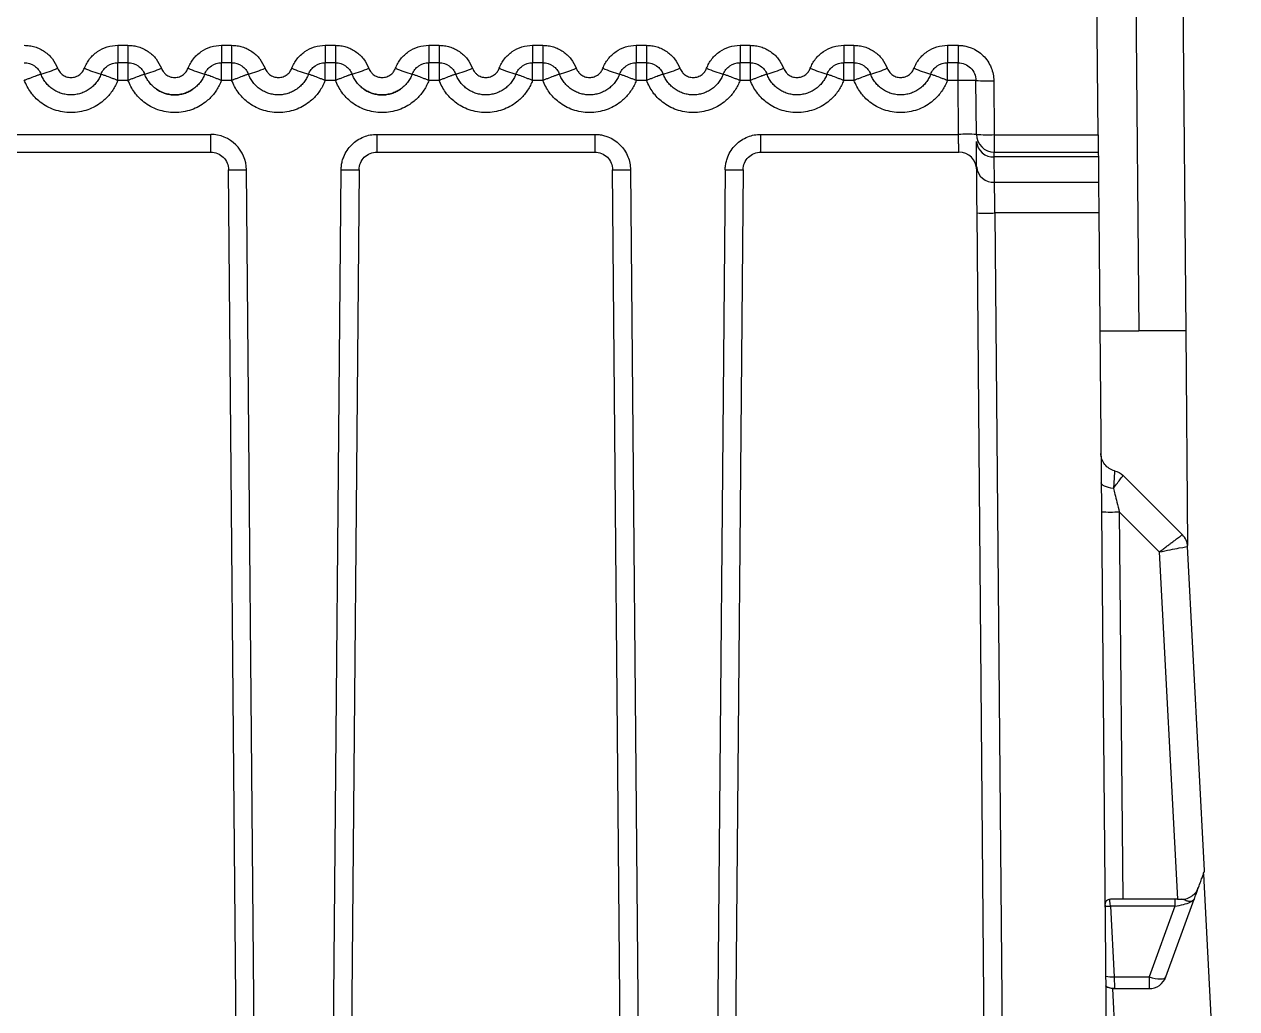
# Model space of a CAD drawing. Header units: inches. Extents: x 897.4 to 914.4, y -8.5 to 2.5.
# Drawn here: x 908.354 to 909.022, y -3.369 to -2.827 of the extents above; entities that cross this region are included whole.
import ezdxf

# ---------------------------------------------------------------- set-up
doc = ezdxf.new("R2010")
doc.units = ezdxf.units.IN
doc.header["$LTSCALE"] = 4
doc.header["$MEASUREMENT"] = 0
doc.layers.get('0').update_dxf_attribs({"linetype": 'CONTINUOUS'})

msp = doc.modelspace()

# ---------------------------------------------------------------- linework, layer by layer
for p, q in [((908.94552, -2.88765), (908.94483, -2.80839)), ((908.9662, -2.80761), (908.96784, -2.99566)), ((908.99207, -2.80761), (908.99371, -2.99566)), ((908.40586, -2.83844), (908.41147, -2.83844)), ((908.40586, -2.83844), (908.40586, -2.84802)), ((908.41147, -2.83844), (908.41147, -2.84802)), ((908.46295, -2.83844), (908.46855, -2.83844)), ((908.46295, -2.83844), (908.46295, -2.84802)), ((908.46855, -2.83844), (908.46855, -2.84802)), ((908.52003, -2.83844), (908.52564, -2.83844)), ((908.52003, -2.83844), (908.52003, -2.84802)), ((908.52564, -2.83844), (908.52564, -2.84802)), ((908.57712, -2.83844), (908.58273, -2.83844)), ((908.57712, -2.83844), (908.57712, -2.84802)), ((908.58273, -2.83844), (908.58273, -2.84802)), ((908.63421, -2.83844), (908.63981, -2.83844)), ((908.63421, -2.83844), (908.63421, -2.84802)), ((908.63981, -2.83844), (908.63981, -2.84802)), ((908.69129, -2.83844), (908.6969, -2.83844)), ((908.69129, -2.83844), (908.69129, -2.84802)), ((908.6969, -2.83844), (908.6969, -2.84802)), ((908.74838, -2.83844), (908.75398, -2.83844)), ((908.74838, -2.83844), (908.74838, -2.84802)), ((908.75398, -2.83844), (908.75398, -2.84802)), ((908.80547, -2.83844), (908.81107, -2.83844)), ((908.80547, -2.83844), (908.80547, -2.84802)), ((908.81107, -2.83844), (908.81107, -2.84802)), ((908.86255, -2.83844), (908.86839, -2.83844)), ((908.86255, -2.83844), (908.86255, -2.84802)), ((908.86839, -2.83844), (908.86839, -2.84802)), ((908.41147, -2.84802), (908.40586, -2.84802)), ((908.40586, -2.85778), (908.40586, -2.84802)), ((908.41147, -2.84802), (908.41147, -2.85778)), ((908.46855, -2.84802), (908.46295, -2.84802)), ((908.46295, -2.85778), (908.46295, -2.84802)), ((908.46855, -2.84802), (908.46855, -2.85778)), ((908.52564, -2.84802), (908.52003, -2.84802)), ((908.52003, -2.85778), (908.52003, -2.84802)), ((908.52564, -2.84802), (908.52564, -2.85778)), ((908.58273, -2.84802), (908.57712, -2.84802)), ((908.57712, -2.85778), (908.57712, -2.84802)), ((908.58273, -2.84802), (908.58273, -2.85778)), ((908.63981, -2.84802), (908.63421, -2.84802)), ((908.63421, -2.85778), (908.63421, -2.84802)), ((908.63981, -2.84802), (908.63981, -2.85778)), ((908.6969, -2.84802), (908.69129, -2.84802)), ((908.69129, -2.85778), (908.69129, -2.84802)), ((908.6969, -2.84802), (908.6969, -2.85778)), ((908.75398, -2.84802), (908.74838, -2.84802)), ((908.74838, -2.85778), (908.74838, -2.84802)), ((908.75398, -2.84802), (908.75398, -2.85778)), ((908.81107, -2.84802), (908.80547, -2.84802)), ((908.80547, -2.85778), (908.80547, -2.84802)), ((908.81107, -2.84802), (908.81107, -2.85778)), ((908.86839, -2.84802), (908.86255, -2.84802)), ((908.86255, -2.85778), (908.86255, -2.84802)), ((908.86839, -2.85778), (908.86839, -2.84802)), ((908.41147, -2.85778), (908.40586, -2.85778)), ((908.46855, -2.85778), (908.46295, -2.85778)), ((908.52564, -2.85778), (908.52003, -2.85778)), ((908.58273, -2.85778), (908.57712, -2.85778)), ((908.63981, -2.85778), (908.63421, -2.85778)), ((908.6969, -2.85778), (908.69129, -2.85778)), ((908.75398, -2.85778), (908.74838, -2.85778)), ((908.81107, -2.85778), (908.80547, -2.85778)), ((908.86839, -2.85778), (908.86255, -2.85778)), ((908.86865, -2.88748), (908.86839, -2.85778)), ((908.8785, -2.88748), (908.87824, -2.85778)), ((908.88808, -2.85795), (908.88834, -2.88765)), ((908.34828, -2.88748), (908.45701, -2.88748)), ((908.45701, -2.89723), (908.45701, -2.88748)), ((908.5485, -2.88748), (908.66843, -2.88748)), ((908.5485, -2.88748), (908.5485, -2.89723)), ((908.66843, -2.88748), (908.66843, -2.89723)), ((908.75992, -2.88748), (908.86865, -2.88748)), ((908.75992, -2.89723), (908.75992, -2.88748)), ((908.88834, -2.88765), (908.94552, -2.88765)), ((908.88834, -2.88765), (908.88834, -2.89723)), ((908.87865, -2.90544), (908.87853, -2.89143)), ((908.34811, -2.89723), (908.45701, -2.89723)), ((908.5485, -2.89723), (908.66843, -2.89723)), ((908.75992, -2.89723), (908.86882, -2.89723)), ((908.88834, -2.89723), (908.9456, -2.89723)), ((908.94563, -2.89987), (908.88837, -2.89987)), ((908.88849, -2.91388), (908.88837, -2.89987)), ((908.94563, -2.89987), (908.94575, -2.91388)), ((908.47527, -3.87074), (908.46686, -2.90699)), ((908.48511, -3.87074), (908.4767, -2.90699)), ((908.52104, -3.79816), (908.52882, -2.90699)), ((908.53866, -2.90699), (908.53088, -3.79816)), ((908.68605, -3.79816), (908.67827, -2.90699)), ((908.68811, -2.90699), (908.69589, -3.79816)), ((908.74024, -2.90699), (908.73183, -3.87074)), ((908.75008, -2.90699), (908.74167, -3.87074)), ((908.88849, -2.91388), (908.94575, -2.91388)), ((908.94575, -2.91388), (908.9459, -2.93076)), ((908.88743, -3.91109), (908.87887, -2.93076)), ((908.9459, -2.93076), (908.88872, -2.93076)), ((908.88872, -2.93076), (908.89727, -3.91109)), ((908.9459, -2.93076), (908.95445, -3.91109)), ((908.94646, -2.99566), (908.96784, -2.99566)), ((908.99371, -2.99566), (908.96784, -2.99566)), ((908.99371, -2.99566), (908.99474, -3.11388)), ((908.99191, -3.10798), (908.95924, -3.07531)), ((908.95717, -3.09539), (908.95904, -3.30865)), ((908.95717, -3.09539), (908.97917, -3.11739)), ((908.99478, -3.11443), (908.99473, -3.11352)), ((909.00414, -3.2929), (908.99478, -3.11443)), ((908.97917, -3.11739), (908.9892, -3.30865)), ((909.00345, -3.2948), (909.02182, -3.64524)), ((908.9892, -3.30865), (908.95904, -3.30865)), ((908.98285, -3.35139), (908.9984, -3.30865)), ((908.98774, -3.30865), (908.98774, -3.31254)), ((908.98774, -3.31254), (908.95238, -3.31254)), ((908.95238, -3.31254), (908.95442, -3.35139)), ((908.98774, -3.31254), (908.9736, -3.35139)), ((908.95442, -3.35139), (908.9736, -3.35139)), ((908.9736, -3.35139), (908.9736, -3.35786)), ((908.96865, -3.64524), (908.95358, -3.35782)), ((908.95447, -3.35786), (908.9736, -3.35786))]:
    msp.add_line(p, q)
at = {"flags": 128}
for points in [[(908.94552, -2.88765), (908.94554, -2.88953), (908.94555, -2.89134), (908.94557, -2.89299), (908.94558, -2.89444), (908.94559, -2.89563), (908.9456, -2.89651), (908.9456, -2.89705), (908.9456, -2.89723)], [(908.9456, -2.89723), (908.94561, -2.89753), (908.94561, -2.89842), (908.94563, -2.89987)], [(908.95397, -3.08241), (908.95255, -3.08222), (908.95124, -3.08196), (908.95007, -3.08164), (908.94907, -3.08126), (908.94827, -3.08083), (908.94768, -3.08036), (908.94732, -3.07987), (908.94719, -3.07936)], [(908.94923, -3.31247), (908.95075, -3.31256), (908.95238, -3.31254)]]:
    msp.add_lwpolyline(points, dxfattribs=at)
for centre, radius, start, end in [((908.33495, -2.75896), 0.09959, 286.70412, 292.31779), ((908.42529, -2.75896), 0.09959, 247.68228, 253.29574), ((908.39203, -2.75896), 0.09959, 286.70426, 292.31772), ((908.48238, -2.75896), 0.09959, 247.68221, 253.29588), ((908.44912, -2.75896), 0.09959, 286.70422, 292.31777), ((908.53947, -2.75896), 0.09959, 247.68224, 253.29581), ((908.50621, -2.75896), 0.09959, 286.70421, 292.31776), ((908.59655, -2.75896), 0.09959, 247.68224, 253.29579), ((908.56329, -2.75896), 0.09959, 286.70421, 292.31776), ((908.65364, -2.75896), 0.09959, 247.68224, 253.29579), ((908.62038, -2.75896), 0.09959, 286.70421, 292.31776), ((908.71073, -2.75896), 0.09959, 247.68224, 253.29579), ((908.67747, -2.75896), 0.09959, 286.70419, 292.31776), ((908.76781, -2.75896), 0.09959, 247.68223, 253.29578), ((908.73455, -2.75896), 0.09959, 286.70412, 292.31779), ((908.8249, -2.75896), 0.09959, 247.68228, 253.29574), ((908.79164, -2.75896), 0.09959, 286.70426, 292.31772), ((908.88199, -2.75896), 0.09959, 247.68221, 253.29588), ((908.8848, -2.76381), 0.0942, 266.00505, 271.99533), ((908.87357, -3.16949), 0.28205, 89.0003, 90.9997), ((908.88506, -2.79351), 0.09419, 266.00502, 271.99535), ((908.88834, -2.88739), 0.00984, 180.5, 270), ((908.88774, -2.89065), 0.00924, 184.8628, 273.92208), ((908.86882, -2.90708), 0.00984, 0.5, 90), ((908.47178, -2.62498), 0.28205, 269.00029, 270.99971), ((908.53374, -2.62498), 0.28205, 269.00029, 270.99971), ((908.68319, -2.62498), 0.28205, 269.00029, 270.99971), ((908.74516, -2.62498), 0.28205, 269.00029, 270.99971), ((908.88786, -2.90466), 0.00924, 184.8628, 273.92208), ((908.88379, -2.64875), 0.28206, 269.0003, 270.9997), ((908.95208, -2.79381), 0.30162, 269.09781, 270.9675), ((908.98495, -3.11494), 0.00984, 3.00066, 44.99973), ((908.95324, -3.33101), 0.02041, 259.62011, 273.30321), ((908.95447, -3.3494), 0.00846, 234.99367, 270), ((908.9736, -3.34802), 0.00984, 270, 340)]:
    msp.add_arc(centre, radius, start, end)
for points, knots in [([(908.35438, -2.83844), (908.35537, -2.83848), (908.35735, -2.83856), (908.36023, -2.83924), (908.36299, -2.84033), (908.3664, -2.84233), (908.37019, -2.8457), (908.37191, -2.84929), (908.37277, -2.85109)], [0, 0, 0, 0, 0.126027, 0.24953, 0.373422, 0.500593, 0.749526, 1, 1, 1, 1]), ([(908.38747, -2.85109), (908.38787, -2.85017), (908.38865, -2.84836), (908.39031, -2.84591), (908.39232, -2.84372), (908.39541, -2.84125), (908.39991, -2.83891), (908.40387, -2.8386), (908.40586, -2.83844)], [0, 0, 0, 0, 0.1260625, 0.2495923, 0.3735022, 0.5006787, 0.749589, 1, 1, 1, 1]), ([(908.41147, -2.83844), (908.41246, -2.83848), (908.41443, -2.83856), (908.41732, -2.83924), (908.42008, -2.84033), (908.42349, -2.84233), (908.42728, -2.8457), (908.42899, -2.84929), (908.42985, -2.85109)], [0, 0, 0, 0, 0.126027, 0.24953, 0.373422, 0.500593, 0.749526, 1, 1, 1, 1]), ([(908.44456, -2.85109), (908.44496, -2.85017), (908.44573, -2.84836), (908.4474, -2.84591), (908.44941, -2.84372), (908.4525, -2.84125), (908.457, -2.83891), (908.46096, -2.8386), (908.46295, -2.83844)], [0, 0, 0, 0, 0.126063, 0.249592, 0.373502, 0.500679, 0.749589, 1, 1, 1, 1]), ([(908.46855, -2.83844), (908.46955, -2.83848), (908.47152, -2.83856), (908.47441, -2.83924), (908.47717, -2.84033), (908.48057, -2.84233), (908.48437, -2.8457), (908.48608, -2.84929), (908.48694, -2.85109)], [0, 0, 0, 0, 0.126027, 0.24953, 0.373422, 0.500593, 0.749526, 1, 1, 1, 1]), ([(908.50165, -2.85109), (908.50204, -2.85017), (908.50282, -2.84836), (908.50449, -2.84591), (908.5065, -2.84372), (908.50958, -2.84125), (908.51408, -2.83891), (908.51805, -2.8386), (908.52003, -2.83844)], [0, 0, 0, 0, 0.126063, 0.249592, 0.373502, 0.500679, 0.749589, 1, 1, 1, 1]), ([(908.52564, -2.83844), (908.52663, -2.83848), (908.52861, -2.83856), (908.53149, -2.83924), (908.53425, -2.84033), (908.53766, -2.84233), (908.54145, -2.8457), (908.54317, -2.84929), (908.54403, -2.85109)], [0, 0, 0, 0, 0.126027, 0.24953, 0.373422, 0.500593, 0.749526, 1, 1, 1, 1]), ([(908.55873, -2.85109), (908.55913, -2.85017), (908.55991, -2.84836), (908.56157, -2.84591), (908.56358, -2.84372), (908.56667, -2.84125), (908.57117, -2.83891), (908.57513, -2.8386), (908.57712, -2.83844)], [0, 0, 0, 0, 0.126063, 0.249592, 0.373502, 0.500679, 0.749589, 1, 1, 1, 1]), ([(908.58273, -2.83844), (908.58372, -2.83848), (908.58569, -2.83856), (908.58858, -2.83924), (908.59134, -2.84033), (908.59475, -2.84233), (908.59854, -2.8457), (908.60025, -2.84929), (908.60111, -2.85109)], [0, 0, 0, 0, 0.126027, 0.24953, 0.373422, 0.500593, 0.749526, 1, 1, 1, 1]), ([(908.61582, -2.85109), (908.61621, -2.85017), (908.61699, -2.84836), (908.61866, -2.84591), (908.62067, -2.84372), (908.62376, -2.84125), (908.62826, -2.83891), (908.63222, -2.8386), (908.63421, -2.83844)], [0, 0, 0, 0, 0.126063, 0.249592, 0.373502, 0.500679, 0.749589, 1, 1, 1, 1]), ([(908.63981, -2.83844), (908.64081, -2.83848), (908.64278, -2.83856), (908.64567, -2.83924), (908.64843, -2.84033), (908.65183, -2.84233), (908.65563, -2.8457), (908.65734, -2.84929), (908.6582, -2.85109)], [0, 0, 0, 0, 0.126027, 0.24953, 0.373422, 0.500593, 0.749526, 1, 1, 1, 1]), ([(908.67291, -2.85109), (908.6733, -2.85017), (908.67408, -2.84836), (908.67575, -2.84591), (908.67775, -2.84372), (908.68084, -2.84125), (908.68534, -2.83891), (908.68931, -2.8386), (908.69129, -2.83844)], [0, 0, 0, 0, 0.126063, 0.249592, 0.373502, 0.500679, 0.749589, 1, 1, 1, 1]), ([(908.6969, -2.83844), (908.69789, -2.83848), (908.69987, -2.83856), (908.70275, -2.83924), (908.70551, -2.84033), (908.70892, -2.84233), (908.71271, -2.8457), (908.71443, -2.84929), (908.71529, -2.85109)], [0, 0, 0, 0, 0.1260272, 0.2495298, 0.3734223, 0.5005927, 0.7495258, 1, 1, 1, 1]), ([(908.72999, -2.85109), (908.73039, -2.85017), (908.73117, -2.84836), (908.73283, -2.84591), (908.73484, -2.84372), (908.73793, -2.84125), (908.74243, -2.83891), (908.74639, -2.8386), (908.74838, -2.83844)], [0, 0, 0, 0, 0.126063, 0.249592, 0.373502, 0.500679, 0.749589, 1, 1, 1, 1]), ([(908.75398, -2.83844), (908.75498, -2.83848), (908.75695, -2.83856), (908.75984, -2.83924), (908.7626, -2.84033), (908.76601, -2.84233), (908.7698, -2.8457), (908.77151, -2.84929), (908.77237, -2.85109)], [0, 0, 0, 0, 0.126027, 0.24953, 0.373422, 0.500593, 0.749526, 1, 1, 1, 1]), ([(908.78708, -2.85109), (908.78747, -2.85017), (908.78825, -2.84836), (908.78992, -2.84591), (908.79193, -2.84372), (908.79502, -2.84125), (908.79952, -2.83891), (908.80348, -2.8386), (908.80547, -2.83844)], [0, 0, 0, 0, 0.126063, 0.249592, 0.373502, 0.500679, 0.749589, 1, 1, 1, 1]), ([(908.81107, -2.83844), (908.81207, -2.83848), (908.81404, -2.83856), (908.81693, -2.83924), (908.81969, -2.84033), (908.82309, -2.84233), (908.82689, -2.8457), (908.8286, -2.84929), (908.82946, -2.85109)], [0, 0, 0, 0, 0.126027, 0.24953, 0.373422, 0.500593, 0.749526, 1, 1, 1, 1]), ([(908.84417, -2.85109), (908.84456, -2.85017), (908.84534, -2.84836), (908.84701, -2.84591), (908.84901, -2.84372), (908.8521, -2.84125), (908.8566, -2.83891), (908.86057, -2.8386), (908.86255, -2.83844)], [0, 0, 0, 0, 0.126063, 0.249592, 0.373502, 0.500679, 0.749589, 1, 1, 1, 1]), ([(908.86839, -2.83844), (908.86921, -2.83847), (908.87084, -2.83852), (908.87326, -2.839), (908.87609, -2.8399), (908.87922, -2.84151), (908.88232, -2.84403), (908.8849, -2.84713), (908.8867, -2.85059), (908.88786, -2.85425), (908.888, -2.85671), (908.88808, -2.85795)], [0, 0, 0, 0, 0.079619, 0.159275, 0.240205, 0.368609, 0.500014, 0.628435, 0.759859, 0.879204, 1, 1, 1, 1]), ([(908.35438, -2.84802), (908.35636, -2.84802), (908.35833, -2.84863), (908.36159, -2.85088), (908.36286, -2.8525), (908.36357, -2.85435)], [0, 0, 0, 0, 0.5, 0.5, 1, 1, 1, 1]), ([(908.39667, -2.85435), (908.39738, -2.8525), (908.39865, -2.85088), (908.40191, -2.84863), (908.40388, -2.84802), (908.40586, -2.84802)], [0, 0, 0, 0, 0.5, 0.5, 1, 1, 1, 1]), ([(908.41147, -2.84802), (908.41344, -2.84802), (908.41542, -2.84863), (908.41867, -2.85088), (908.41995, -2.8525), (908.42066, -2.85435)], [0, 0, 0, 0, 0.5, 0.5, 1, 1, 1, 1]), ([(908.45375, -2.85435), (908.45446, -2.8525), (908.45574, -2.85088), (908.459, -2.84863), (908.46097, -2.84802), (908.46295, -2.84802)], [0, 0, 0, 0, 0.5, 0.5, 1, 1, 1, 1]), ([(908.46855, -2.84802), (908.47053, -2.84802), (908.4725, -2.84863), (908.47576, -2.85088), (908.47704, -2.8525), (908.47775, -2.85435)], [0, 0, 0, 0, 0.5, 0.5, 1, 1, 1, 1]), ([(908.51084, -2.85435), (908.51155, -2.8525), (908.51283, -2.85088), (908.51608, -2.84863), (908.51806, -2.84802), (908.52003, -2.84802)], [0, 0, 0, 0, 0.5, 0.5, 1, 1, 1, 1]), ([(908.52564, -2.84802), (908.52762, -2.84802), (908.52959, -2.84863), (908.53285, -2.85088), (908.53412, -2.8525), (908.53483, -2.85435)], [0, 0, 0, 0, 0.5, 0.5, 1, 1, 1, 1]), ([(908.56793, -2.85435), (908.56864, -2.8525), (908.56991, -2.85088), (908.57317, -2.84863), (908.57514, -2.84802), (908.57712, -2.84802)], [0, 0, 0, 0, 0.5, 0.5, 1, 1, 1, 1]), ([(908.58273, -2.84802), (908.5847, -2.84802), (908.58668, -2.84863), (908.58993, -2.85088), (908.59121, -2.8525), (908.59192, -2.85435)], [0, 0, 0, 0, 0.5, 0.5, 1, 1, 1, 1]), ([(908.62501, -2.85435), (908.62572, -2.8525), (908.627, -2.85088), (908.63026, -2.84863), (908.63223, -2.84802), (908.63421, -2.84802)], [0, 0, 0, 0, 0.5, 0.5, 1, 1, 1, 1]), ([(908.63981, -2.84802), (908.64179, -2.84802), (908.64376, -2.84863), (908.64702, -2.85088), (908.6483, -2.8525), (908.64901, -2.85435)], [0, 0, 0, 0, 0.5, 0.5, 1, 1, 1, 1]), ([(908.6821, -2.85435), (908.68281, -2.8525), (908.68409, -2.85088), (908.68734, -2.84863), (908.68932, -2.84802), (908.69129, -2.84802)], [0, 0, 0, 0, 0.5, 0.5, 1, 1, 1, 1]), ([(908.6969, -2.84802), (908.69888, -2.84802), (908.70085, -2.84863), (908.70411, -2.85088), (908.70538, -2.8525), (908.70609, -2.85435)], [0, 0, 0, 0, 0.5, 0.5, 1, 1, 1, 1]), ([(908.73919, -2.85435), (908.73989, -2.8525), (908.74117, -2.85088), (908.74443, -2.84863), (908.7464, -2.84802), (908.74838, -2.84802)], [0, 0, 0, 0, 0.5, 0.5, 1, 1, 1, 1]), ([(908.75398, -2.84802), (908.75596, -2.84802), (908.75794, -2.84863), (908.76119, -2.85088), (908.76247, -2.8525), (908.76318, -2.85435)], [0, 0, 0, 0, 0.5, 0.5, 1, 1, 1, 1]), ([(908.79627, -2.85435), (908.79698, -2.8525), (908.79826, -2.85088), (908.80152, -2.84863), (908.80349, -2.84802), (908.80547, -2.84802)], [0, 0, 0, 0, 0.5, 0.5, 1, 1, 1, 1]), ([(908.81107, -2.84802), (908.81305, -2.84802), (908.81502, -2.84863), (908.81828, -2.85088), (908.81956, -2.8525), (908.82026, -2.85435)], [0, 0, 0, 0, 0.5, 0.5, 1, 1, 1, 1]), ([(908.85336, -2.85435), (908.85407, -2.8525), (908.85535, -2.85088), (908.8586, -2.84863), (908.86057, -2.84802), (908.86255, -2.84802)], [0, 0, 0, 0, 0.5, 0.5, 1, 1, 1, 1]), ([(908.86839, -2.84802), (908.87096, -2.84802), (908.8735, -2.84907), (908.87714, -2.85268), (908.87821, -2.85521), (908.87824, -2.85778)], [0, 0, 0, 0, 0.5, 0.5, 1, 1, 1, 1]), ([(908.36357, -2.85435), (908.36353, -2.85436), (908.36345, -2.85438), (908.36291, -2.85457), (908.36225, -2.85481), (908.36156, -2.85506), (908.36025, -2.85555), (908.3584, -2.85625), (908.35636, -2.85702), (908.35535, -2.85741), (908.35479, -2.85762), (908.35452, -2.85773), (908.35438, -2.85778)], [0, 0, 0, 0, 0.1363237, 0.2545779, 0.3547387, 0.4367858, 0.5007028, 0.7595664, 0.883195, 0.9425531, 0.9715264, 1, 1, 1, 1]), ([(908.39667, -2.85435), (908.39631, -2.85517), (908.39561, -2.8568), (908.39409, -2.85902), (908.39229, -2.86099), (908.3902, -2.86267), (908.38789, -2.86402), (908.3854, -2.865), (908.38279, -2.8656), (908.38012, -2.8658), (908.37745, -2.8656), (908.37484, -2.865), (908.37235, -2.86402), (908.37004, -2.86267), (908.36795, -2.86099), (908.36615, -2.85902), (908.36463, -2.8568), (908.36393, -2.85517), (908.36357, -2.85435)], [0, 0, 0, 0, 0.062502, 0.1250032, 0.1875038, 0.2500037, 0.3125032, 0.3750023, 0.4375012, 0.5, 0.5624988, 0.6249977, 0.6874968, 0.7499963, 0.8124962, 0.8749968, 0.937498, 1, 1, 1, 1]), ([(908.37277, -2.85109), (908.37296, -2.85152), (908.37334, -2.85239), (908.3742, -2.85353), (908.37552, -2.85478), (908.37749, -2.85588), (908.3801, -2.85629), (908.38273, -2.85589), (908.38489, -2.85467), (908.38656, -2.85304), (908.38717, -2.85174), (908.38747, -2.85109)], [0, 0, 0, 0, 0.074907, 0.149244, 0.225479, 0.361194, 0.50012, 0.635836, 0.774783, 0.886643, 1, 1, 1, 1]), ([(908.40586, -2.85778), (908.40573, -2.85773), (908.40545, -2.85762), (908.40489, -2.85741), (908.40388, -2.85702), (908.40183, -2.85625), (908.39947, -2.85536), (908.39722, -2.85452), (908.39688, -2.85441), (908.39667, -2.85435)], [0, 0, 0, 0, 0.028562, 0.057624, 0.117166, 0.241176, 0.500839, 0.694558, 1, 1, 1, 1]), ([(908.42066, -2.85435), (908.42062, -2.85436), (908.42054, -2.85438), (908.42, -2.85457), (908.41933, -2.85481), (908.41864, -2.85506), (908.41734, -2.85555), (908.41549, -2.85625), (908.41344, -2.85702), (908.41244, -2.85741), (908.41188, -2.85762), (908.4116, -2.85773), (908.41147, -2.85778)], [0, 0, 0, 0, 0.136324, 0.254578, 0.354739, 0.436786, 0.500703, 0.759566, 0.883195, 0.942553, 0.971526, 1, 1, 1, 1]), ([(908.45375, -2.85435), (908.4534, -2.85517), (908.45269, -2.8568), (908.45118, -2.85902), (908.44938, -2.86099), (908.44729, -2.86267), (908.44498, -2.86402), (908.44249, -2.865), (908.43988, -2.8656), (908.43721, -2.8658), (908.43454, -2.8656), (908.43193, -2.865), (908.42944, -2.86402), (908.42712, -2.86267), (908.42504, -2.86099), (908.42323, -2.85902), (908.42172, -2.8568), (908.42101, -2.85517), (908.42066, -2.85435)], [0, 0, 0, 0, 0.062502, 0.1250032, 0.1875038, 0.2500037, 0.3125032, 0.3750023, 0.4375012, 0.5, 0.5624988, 0.6249977, 0.6874968, 0.7499963, 0.8124962, 0.8749968, 0.937498, 1, 1, 1, 1]), ([(908.42985, -2.85109), (908.43004, -2.85152), (908.43042, -2.85239), (908.43129, -2.85353), (908.43261, -2.85478), (908.43458, -2.85588), (908.43719, -2.85629), (908.43982, -2.85589), (908.44198, -2.85467), (908.44365, -2.85304), (908.44426, -2.85174), (908.44456, -2.85109)], [0, 0, 0, 0, 0.074907, 0.149244, 0.225479, 0.361194, 0.50012, 0.635836, 0.774783, 0.886643, 1, 1, 1, 1]), ([(908.46295, -2.85778), (908.46281, -2.85773), (908.46254, -2.85762), (908.46198, -2.85741), (908.46097, -2.85702), (908.45892, -2.85625), (908.45656, -2.85536), (908.45431, -2.85452), (908.45396, -2.85441), (908.45375, -2.85435)], [0, 0, 0, 0, 0.0285616, 0.0576244, 0.1171658, 0.2411762, 0.5008393, 0.694558, 1, 1, 1, 1]), ([(908.47775, -2.85435), (908.4777, -2.85436), (908.47762, -2.85438), (908.47708, -2.85457), (908.47642, -2.85481), (908.47573, -2.85506), (908.47443, -2.85555), (908.47258, -2.85625), (908.47053, -2.85702), (908.46952, -2.85741), (908.46896, -2.85762), (908.46869, -2.85773), (908.46855, -2.85778)], [0, 0, 0, 0, 0.136324, 0.254578, 0.354739, 0.436786, 0.500703, 0.759566, 0.883195, 0.942553, 0.971526, 1, 1, 1, 1]), ([(908.51084, -2.85435), (908.51049, -2.85517), (908.50978, -2.8568), (908.50827, -2.85902), (908.50646, -2.86099), (908.50438, -2.86267), (908.50206, -2.86402), (908.49957, -2.865), (908.49696, -2.8656), (908.49429, -2.8658), (908.49162, -2.8656), (908.48901, -2.865), (908.48652, -2.86402), (908.48421, -2.86267), (908.48212, -2.86099), (908.48032, -2.85902), (908.47881, -2.8568), (908.4781, -2.85517), (908.47775, -2.85435)], [0, 0, 0, 0, 0.062502, 0.1250032, 0.1875038, 0.2500037, 0.3125032, 0.3750023, 0.4375012, 0.5, 0.5624988, 0.6249977, 0.6874968, 0.7499963, 0.8124962, 0.8749968, 0.937498, 1, 1, 1, 1]), ([(908.48694, -2.85109), (908.48713, -2.85152), (908.48751, -2.85239), (908.48838, -2.85353), (908.48969, -2.85478), (908.49167, -2.85588), (908.49427, -2.85629), (908.4969, -2.85589), (908.49906, -2.85467), (908.50074, -2.85304), (908.50134, -2.85174), (908.50165, -2.85109)], [0, 0, 0, 0, 0.074907, 0.149244, 0.225479, 0.361194, 0.50012, 0.635836, 0.774783, 0.886643, 1, 1, 1, 1]), ([(908.52003, -2.85778), (908.5199, -2.85773), (908.51962, -2.85762), (908.51906, -2.85741), (908.51806, -2.85702), (908.51601, -2.85625), (908.51365, -2.85536), (908.51139, -2.85452), (908.51105, -2.85441), (908.51084, -2.85435)], [0, 0, 0, 0, 0.028562, 0.057624, 0.117166, 0.241176, 0.500839, 0.694558, 1, 1, 1, 1]), ([(908.53483, -2.85435), (908.53479, -2.85436), (908.53471, -2.85438), (908.53417, -2.85457), (908.53351, -2.85481), (908.53282, -2.85506), (908.53151, -2.85555), (908.52966, -2.85625), (908.52762, -2.85702), (908.52661, -2.85741), (908.52605, -2.85762), (908.52577, -2.85773), (908.52564, -2.85778)], [0, 0, 0, 0, 0.1363237, 0.2545779, 0.3547387, 0.4367858, 0.5007028, 0.7595664, 0.883195, 0.9425531, 0.9715264, 1, 1, 1, 1]), ([(908.56793, -2.85435), (908.56757, -2.85517), (908.56687, -2.8568), (908.56535, -2.85902), (908.56355, -2.86099), (908.56146, -2.86267), (908.55915, -2.86402), (908.55666, -2.865), (908.55405, -2.8656), (908.55138, -2.8658), (908.54871, -2.8656), (908.5461, -2.865), (908.54361, -2.86402), (908.5413, -2.86267), (908.53921, -2.86099), (908.53741, -2.85902), (908.53589, -2.8568), (908.53519, -2.85517), (908.53483, -2.85435)], [0, 0, 0, 0, 0.062502, 0.1250032, 0.1875038, 0.2500037, 0.3125032, 0.3750023, 0.4375012, 0.5, 0.5624988, 0.6249977, 0.6874968, 0.7499963, 0.8124962, 0.8749968, 0.937498, 1, 1, 1, 1]), ([(908.54403, -2.85109), (908.54422, -2.85152), (908.5446, -2.85239), (908.54546, -2.85353), (908.54678, -2.85478), (908.54875, -2.85588), (908.55136, -2.85629), (908.55399, -2.85589), (908.55615, -2.85467), (908.55782, -2.85304), (908.55843, -2.85174), (908.55873, -2.85109)], [0, 0, 0, 0, 0.074907, 0.149244, 0.225479, 0.361194, 0.50012, 0.635836, 0.774783, 0.886643, 1, 1, 1, 1]), ([(908.57712, -2.85778), (908.57699, -2.85773), (908.57671, -2.85762), (908.57615, -2.85741), (908.57514, -2.85702), (908.57309, -2.85625), (908.57073, -2.85536), (908.56848, -2.85452), (908.56814, -2.85441), (908.56793, -2.85435)], [0, 0, 0, 0, 0.028562, 0.057624, 0.117166, 0.241176, 0.500839, 0.694558, 1, 1, 1, 1]), ([(908.59192, -2.85435), (908.59188, -2.85436), (908.5918, -2.85438), (908.59126, -2.85457), (908.59059, -2.85481), (908.5899, -2.85506), (908.5886, -2.85555), (908.58675, -2.85625), (908.5847, -2.85702), (908.5837, -2.85741), (908.58314, -2.85762), (908.58286, -2.85773), (908.58273, -2.85778)], [0, 0, 0, 0, 0.1363237, 0.2545779, 0.3547387, 0.4367858, 0.5007028, 0.7595664, 0.883195, 0.9425531, 0.9715264, 1, 1, 1, 1]), ([(908.62501, -2.85435), (908.62466, -2.85517), (908.62395, -2.8568), (908.62244, -2.85902), (908.62064, -2.86099), (908.61855, -2.86267), (908.61624, -2.86402), (908.61375, -2.865), (908.61114, -2.8656), (908.60847, -2.8658), (908.6058, -2.8656), (908.60319, -2.865), (908.6007, -2.86402), (908.59838, -2.86267), (908.5963, -2.86099), (908.59449, -2.85902), (908.59298, -2.8568), (908.59227, -2.85517), (908.59192, -2.85435)], [0, 0, 0, 0, 0.062502, 0.125003, 0.187504, 0.250004, 0.312503, 0.375002, 0.437501, 0.5, 0.562499, 0.624998, 0.687497, 0.749996, 0.812496, 0.874997, 0.937498, 1, 1, 1, 1]), ([(908.60111, -2.85109), (908.6013, -2.85152), (908.60168, -2.85239), (908.60255, -2.85353), (908.60387, -2.85478), (908.60584, -2.85588), (908.60845, -2.85629), (908.61108, -2.85589), (908.61324, -2.85467), (908.61491, -2.85304), (908.61552, -2.85174), (908.61582, -2.85109)], [0, 0, 0, 0, 0.074907, 0.149244, 0.225479, 0.361194, 0.50012, 0.635836, 0.774783, 0.886643, 1, 1, 1, 1]), ([(908.63421, -2.85778), (908.63407, -2.85773), (908.6338, -2.85762), (908.63324, -2.85741), (908.63223, -2.85702), (908.63018, -2.85625), (908.62782, -2.85536), (908.62557, -2.85452), (908.62522, -2.85441), (908.62501, -2.85435)], [0, 0, 0, 0, 0.0285616, 0.0576244, 0.1171658, 0.2411762, 0.5008393, 0.694558, 1, 1, 1, 1]), ([(908.64901, -2.85435), (908.64896, -2.85436), (908.64888, -2.85438), (908.64834, -2.85457), (908.64768, -2.85481), (908.64699, -2.85506), (908.64569, -2.85555), (908.64384, -2.85625), (908.64179, -2.85702), (908.64078, -2.85741), (908.64022, -2.85762), (908.63995, -2.85773), (908.63981, -2.85778)], [0, 0, 0, 0, 0.136324, 0.254578, 0.354739, 0.436786, 0.500703, 0.759566, 0.883195, 0.942553, 0.971526, 1, 1, 1, 1]), ([(908.6821, -2.85435), (908.68175, -2.85517), (908.68104, -2.8568), (908.67953, -2.85902), (908.67772, -2.86099), (908.67564, -2.86267), (908.67332, -2.86402), (908.67083, -2.865), (908.66822, -2.8656), (908.66555, -2.8658), (908.66288, -2.8656), (908.66027, -2.865), (908.65778, -2.86402), (908.65547, -2.86267), (908.65338, -2.86099), (908.65158, -2.85902), (908.65007, -2.8568), (908.64936, -2.85517), (908.64901, -2.85435)], [0, 0, 0, 0, 0.062502, 0.125003, 0.187504, 0.250004, 0.312503, 0.375002, 0.437501, 0.5, 0.562499, 0.624998, 0.687497, 0.749996, 0.812496, 0.874997, 0.937498, 1, 1, 1, 1]), ([(908.6582, -2.85109), (908.65839, -2.85152), (908.65877, -2.85239), (908.65964, -2.85353), (908.66095, -2.85478), (908.66293, -2.85588), (908.66553, -2.85629), (908.66816, -2.85589), (908.67032, -2.85467), (908.672, -2.85304), (908.6726, -2.85174), (908.67291, -2.85109)], [0, 0, 0, 0, 0.074907, 0.149244, 0.225479, 0.361194, 0.50012, 0.635836, 0.774783, 0.886643, 1, 1, 1, 1]), ([(908.69129, -2.85778), (908.69116, -2.85773), (908.69088, -2.85762), (908.69032, -2.85741), (908.68932, -2.85702), (908.68727, -2.85625), (908.68491, -2.85536), (908.68265, -2.85452), (908.68231, -2.85441), (908.6821, -2.85435)], [0, 0, 0, 0, 0.028562, 0.057624, 0.117166, 0.241176, 0.500839, 0.694558, 1, 1, 1, 1]), ([(908.70609, -2.85435), (908.70605, -2.85436), (908.70597, -2.85438), (908.70543, -2.85457), (908.70477, -2.85481), (908.70408, -2.85506), (908.70277, -2.85555), (908.70092, -2.85625), (908.69888, -2.85702), (908.69787, -2.85741), (908.69731, -2.85762), (908.69703, -2.85773), (908.6969, -2.85778)], [0, 0, 0, 0, 0.136324, 0.254578, 0.354739, 0.436786, 0.500703, 0.759566, 0.883195, 0.942553, 0.971526, 1, 1, 1, 1]), ([(908.73919, -2.85435), (908.73883, -2.85517), (908.73813, -2.8568), (908.73661, -2.85902), (908.73481, -2.86099), (908.73272, -2.86267), (908.73041, -2.86402), (908.72792, -2.865), (908.72531, -2.8656), (908.72264, -2.8658), (908.71997, -2.8656), (908.71736, -2.865), (908.71487, -2.86402), (908.71256, -2.86267), (908.71047, -2.86099), (908.70867, -2.85902), (908.70715, -2.8568), (908.70645, -2.85517), (908.70609, -2.85435)], [0, 0, 0, 0, 0.062502, 0.1250032, 0.1875038, 0.2500037, 0.3125032, 0.3750023, 0.4375012, 0.5, 0.5624988, 0.6249977, 0.6874968, 0.7499963, 0.8124962, 0.8749968, 0.937498, 1, 1, 1, 1]), ([(908.71529, -2.85109), (908.71548, -2.85152), (908.71586, -2.85239), (908.71672, -2.85353), (908.71804, -2.85478), (908.72001, -2.85588), (908.72262, -2.85629), (908.72525, -2.85589), (908.72741, -2.85467), (908.72908, -2.85304), (908.72969, -2.85174), (908.72999, -2.85109)], [0, 0, 0, 0, 0.074907, 0.149244, 0.225479, 0.361194, 0.50012, 0.635836, 0.774783, 0.886643, 1, 1, 1, 1]), ([(908.74838, -2.85778), (908.74824, -2.85773), (908.74797, -2.85762), (908.74741, -2.85741), (908.7464, -2.85702), (908.74435, -2.85625), (908.74199, -2.85536), (908.73974, -2.85452), (908.7394, -2.85441), (908.73919, -2.85435)], [0, 0, 0, 0, 0.028562, 0.057624, 0.117166, 0.241176, 0.500839, 0.694558, 1, 1, 1, 1]), ([(908.76318, -2.85435), (908.76314, -2.85436), (908.76306, -2.85438), (908.76252, -2.85457), (908.76185, -2.85481), (908.76116, -2.85506), (908.75986, -2.85555), (908.75801, -2.85625), (908.75596, -2.85702), (908.75496, -2.85741), (908.7544, -2.85762), (908.75412, -2.85773), (908.75398, -2.85778)], [0, 0, 0, 0, 0.136324, 0.254578, 0.354739, 0.436786, 0.500703, 0.759566, 0.883195, 0.942553, 0.971526, 1, 1, 1, 1]), ([(908.79627, -2.85435), (908.79592, -2.85517), (908.79521, -2.8568), (908.7937, -2.85902), (908.7919, -2.86099), (908.78981, -2.86267), (908.7875, -2.86402), (908.78501, -2.865), (908.7824, -2.8656), (908.77973, -2.8658), (908.77706, -2.8656), (908.77445, -2.865), (908.77196, -2.86402), (908.76964, -2.86267), (908.76756, -2.86099), (908.76575, -2.85902), (908.76424, -2.8568), (908.76353, -2.85517), (908.76318, -2.85435)], [0, 0, 0, 0, 0.062502, 0.1250032, 0.1875038, 0.2500037, 0.3125032, 0.3750023, 0.4375012, 0.5, 0.5624988, 0.6249977, 0.6874968, 0.7499963, 0.8124962, 0.8749968, 0.937498, 1, 1, 1, 1]), ([(908.77237, -2.85109), (908.77256, -2.85152), (908.77294, -2.85239), (908.77381, -2.85353), (908.77513, -2.85478), (908.7771, -2.85588), (908.7797, -2.85629), (908.78234, -2.85589), (908.7845, -2.85467), (908.78617, -2.85304), (908.78678, -2.85174), (908.78708, -2.85109)], [0, 0, 0, 0, 0.074907, 0.149244, 0.225479, 0.361194, 0.50012, 0.635836, 0.774783, 0.886643, 1, 1, 1, 1]), ([(908.80547, -2.85778), (908.80533, -2.85773), (908.80506, -2.85762), (908.8045, -2.85741), (908.80349, -2.85702), (908.80144, -2.85625), (908.79908, -2.85536), (908.79683, -2.85452), (908.79648, -2.85441), (908.79627, -2.85435)], [0, 0, 0, 0, 0.028562, 0.057624, 0.117166, 0.241176, 0.500839, 0.694558, 1, 1, 1, 1]), ([(908.82026, -2.85435), (908.82022, -2.85436), (908.82014, -2.85438), (908.8196, -2.85457), (908.81894, -2.85481), (908.81825, -2.85506), (908.81695, -2.85555), (908.81509, -2.85625), (908.81305, -2.85702), (908.81204, -2.85741), (908.81148, -2.85762), (908.81121, -2.85773), (908.81107, -2.85778)], [0, 0, 0, 0, 0.136324, 0.254578, 0.354739, 0.436786, 0.500703, 0.759566, 0.883195, 0.942553, 0.971526, 1, 1, 1, 1]), ([(908.85336, -2.85435), (908.85301, -2.85517), (908.8523, -2.8568), (908.85079, -2.85902), (908.84898, -2.86099), (908.8469, -2.86267), (908.84458, -2.86402), (908.84209, -2.865), (908.83948, -2.8656), (908.83681, -2.8658), (908.83414, -2.8656), (908.83153, -2.865), (908.82904, -2.86402), (908.82673, -2.86267), (908.82464, -2.86099), (908.82284, -2.85902), (908.82133, -2.8568), (908.82062, -2.85517), (908.82026, -2.85435)], [0, 0, 0, 0, 0.062502, 0.1250032, 0.1875038, 0.2500037, 0.3125032, 0.3750023, 0.4375012, 0.5, 0.5624988, 0.6249977, 0.6874968, 0.7499963, 0.8124962, 0.8749968, 0.937498, 1, 1, 1, 1]), ([(908.82946, -2.85109), (908.82965, -2.85152), (908.83003, -2.85239), (908.8309, -2.85353), (908.83221, -2.85478), (908.83419, -2.85588), (908.83679, -2.85629), (908.83942, -2.85589), (908.84158, -2.85467), (908.84326, -2.85304), (908.84386, -2.85174), (908.84417, -2.85109)], [0, 0, 0, 0, 0.074907, 0.149244, 0.225479, 0.361194, 0.50012, 0.635836, 0.774783, 0.886643, 1, 1, 1, 1]), ([(908.86255, -2.85778), (908.86242, -2.85773), (908.86214, -2.85762), (908.86158, -2.85741), (908.86058, -2.85702), (908.85853, -2.85625), (908.85617, -2.85536), (908.85391, -2.85452), (908.85357, -2.85441), (908.85336, -2.85435)], [0, 0, 0, 0, 0.028562, 0.057624, 0.117166, 0.241176, 0.500839, 0.694558, 1, 1, 1, 1]), ([(908.40586, -2.85778), (908.40547, -2.85871), (908.4047, -2.86056), (908.40319, -2.86314), (908.40143, -2.86553), (908.39939, -2.86772), (908.39676, -2.87001), (908.39344, -2.8722), (908.38788, -2.87469), (908.38012, -2.87604), (908.37237, -2.87469), (908.3668, -2.87221), (908.36226, -2.86919), (908.35757, -2.86457), (908.35544, -2.86004), (908.35438, -2.85778)], [0, 0, 0, 0, 0.045607, 0.090425, 0.134994, 0.179864, 0.225571, 0.292283, 0.359312, 0.500286, 0.641259, 0.707971, 0.775, 0.887419, 1, 1, 1, 1]), ([(908.46295, -2.85778), (908.46256, -2.85871), (908.46179, -2.86056), (908.46028, -2.86314), (908.45851, -2.86553), (908.45648, -2.86772), (908.45385, -2.87001), (908.45053, -2.8722), (908.44496, -2.87469), (908.43721, -2.87604), (908.42946, -2.87469), (908.42389, -2.87221), (908.41935, -2.86919), (908.41466, -2.86457), (908.41253, -2.86004), (908.41147, -2.85778)], [0, 0, 0, 0, 0.045607, 0.090425, 0.134994, 0.179864, 0.225571, 0.292283, 0.359312, 0.500286, 0.641259, 0.707971, 0.775, 0.887419, 1, 1, 1, 1]), ([(908.42716, -2.86262), (908.42792, -2.86309), (908.42943, -2.86403), (908.43193, -2.865), (908.43454, -2.8656), (908.43721, -2.8658), (908.43988, -2.8656), (908.44248, -2.865), (908.44499, -2.86403), (908.4465, -2.86309), (908.44725, -2.86262)], [0, 0, 0, 0, 0.125001, 0.250001, 0.375001, 0.5, 0.624999, 0.749999, 0.874999, 1, 1, 1, 1]), ([(908.52003, -2.85778), (908.51965, -2.85871), (908.51888, -2.86056), (908.51736, -2.86314), (908.5156, -2.86553), (908.51356, -2.86772), (908.51094, -2.87001), (908.50761, -2.8722), (908.50205, -2.87469), (908.49429, -2.87604), (908.48655, -2.87469), (908.48098, -2.87221), (908.47644, -2.86919), (908.47174, -2.86457), (908.46962, -2.86004), (908.46855, -2.85778)], [0, 0, 0, 0, 0.045607, 0.090425, 0.134994, 0.179864, 0.225571, 0.292283, 0.359312, 0.500286, 0.641259, 0.707971, 0.775, 0.887419, 1, 1, 1, 1]), ([(908.57712, -2.85778), (908.57673, -2.85871), (908.57596, -2.86056), (908.57445, -2.86314), (908.57269, -2.86553), (908.57065, -2.86772), (908.56802, -2.87001), (908.5647, -2.8722), (908.55914, -2.87469), (908.55138, -2.87604), (908.54363, -2.87469), (908.53806, -2.87221), (908.53352, -2.86919), (908.52883, -2.86457), (908.5267, -2.86004), (908.52564, -2.85778)], [0, 0, 0, 0, 0.045607, 0.090425, 0.134994, 0.179864, 0.225571, 0.292283, 0.359312, 0.500286, 0.641259, 0.707971, 0.775, 0.887419, 1, 1, 1, 1]), ([(908.54134, -2.86262), (908.54209, -2.86309), (908.5436, -2.86403), (908.5461, -2.865), (908.54871, -2.8656), (908.55138, -2.8658), (908.55405, -2.8656), (908.55666, -2.865), (908.55916, -2.86403), (908.56067, -2.86309), (908.56142, -2.86262)], [0, 0, 0, 0, 0.125001, 0.250001, 0.375001, 0.5, 0.624999, 0.749999, 0.874999, 1, 1, 1, 1]), ([(908.63421, -2.85778), (908.63382, -2.85871), (908.63305, -2.86056), (908.63154, -2.86314), (908.62977, -2.86553), (908.62774, -2.86772), (908.62511, -2.87001), (908.62179, -2.8722), (908.61622, -2.87469), (908.60847, -2.87604), (908.60072, -2.87469), (908.59515, -2.87221), (908.59061, -2.86919), (908.58592, -2.86457), (908.58379, -2.86004), (908.58273, -2.85778)], [0, 0, 0, 0, 0.045607, 0.090425, 0.134994, 0.179864, 0.225571, 0.292283, 0.359312, 0.500286, 0.641259, 0.707971, 0.775, 0.887419, 1, 1, 1, 1]), ([(908.69129, -2.85778), (908.69091, -2.85871), (908.69014, -2.86056), (908.68862, -2.86314), (908.68686, -2.86553), (908.68482, -2.86772), (908.6822, -2.87001), (908.67887, -2.8722), (908.67331, -2.87469), (908.66555, -2.87604), (908.65781, -2.87469), (908.65224, -2.87221), (908.6477, -2.86919), (908.643, -2.86457), (908.64088, -2.86004), (908.63981, -2.85778)], [0, 0, 0, 0, 0.045607, 0.090425, 0.134994, 0.179864, 0.225571, 0.292283, 0.359312, 0.500286, 0.641259, 0.707971, 0.775, 0.887419, 1, 1, 1, 1]), ([(908.74838, -2.85778), (908.74799, -2.85871), (908.74722, -2.86056), (908.74571, -2.86314), (908.74395, -2.86553), (908.74191, -2.86772), (908.73928, -2.87001), (908.73596, -2.8722), (908.7304, -2.87469), (908.72264, -2.87604), (908.71489, -2.87469), (908.70932, -2.87221), (908.70478, -2.86919), (908.70009, -2.86457), (908.69796, -2.86004), (908.6969, -2.85778)], [0, 0, 0, 0, 0.045607, 0.090425, 0.134994, 0.179864, 0.225571, 0.292283, 0.359312, 0.500286, 0.641259, 0.707971, 0.775, 0.887419, 1, 1, 1, 1]), ([(908.80547, -2.85778), (908.80508, -2.85871), (908.80431, -2.86056), (908.8028, -2.86314), (908.80103, -2.86553), (908.799, -2.86772), (908.79637, -2.87001), (908.79304, -2.8722), (908.78748, -2.87469), (908.77973, -2.87604), (908.77198, -2.87469), (908.76641, -2.87221), (908.76187, -2.86919), (908.75718, -2.86457), (908.75505, -2.86004), (908.75398, -2.85778)], [0, 0, 0, 0, 0.045607, 0.090425, 0.134994, 0.179864, 0.225571, 0.292283, 0.359312, 0.500286, 0.641259, 0.707971, 0.775, 0.887419, 1, 1, 1, 1]), ([(908.86255, -2.85778), (908.86217, -2.85871), (908.8614, -2.86056), (908.85988, -2.86314), (908.85812, -2.86553), (908.85608, -2.86772), (908.85346, -2.87001), (908.85013, -2.8722), (908.84457, -2.87469), (908.83681, -2.87604), (908.82907, -2.87469), (908.8235, -2.87221), (908.81896, -2.86919), (908.81426, -2.86457), (908.81214, -2.86004), (908.81107, -2.85778)], [0, 0, 0, 0, 0.0456066, 0.0904248, 0.1349942, 0.1798638, 0.2255712, 0.2922833, 0.3593125, 0.5002858, 0.6412591, 0.7079708, 0.7750004, 0.8874193, 1, 1, 1, 1]), ([(908.87824, -2.85778), (908.87821, -2.85777), (908.87815, -2.85776), (908.87772, -2.85775), (908.87717, -2.85775), (908.87656, -2.85774), (908.87595, -2.85774), (908.87464, -2.85774), (908.87271, -2.85775), (908.87052, -2.85776), (908.86944, -2.85777), (908.86884, -2.85777), (908.86854, -2.85778), (908.86839, -2.85778)], [0, 0, 0, 0, 0.1149394, 0.2173019, 0.3070773, 0.3842568, 0.4488329, 0.5007995, 0.7596499, 0.8832489, 0.9425832, 0.9715423, 1, 1, 1, 1]), ([(908.4767, -2.90699), (908.47665, -2.90185), (908.47451, -2.89679), (908.46723, -2.88957), (908.46215, -2.88748), (908.45701, -2.88748)], [0, 0, 0, 0, 0.5, 0.5, 1, 1, 1, 1]), ([(908.52882, -2.90699), (908.52885, -2.90617), (908.52893, -2.90454), (908.52943, -2.90213), (908.53035, -2.89931), (908.53198, -2.8962), (908.53453, -2.89311), (908.53765, -2.89056), (908.54113, -2.88879), (908.5448, -2.88767), (908.54726, -2.88754), (908.5485, -2.88748)], [0, 0, 0, 0, 0.079634, 0.159304, 0.240247, 0.368664, 0.500074, 0.628491, 0.759901, 0.879227, 1, 1, 1, 1]), ([(908.66843, -2.88748), (908.66925, -2.88751), (908.67088, -2.88756), (908.6733, -2.88804), (908.67612, -2.88894), (908.67925, -2.89055), (908.68236, -2.89307), (908.68494, -2.89617), (908.68674, -2.89963), (908.68789, -2.90329), (908.68804, -2.90575), (908.68811, -2.90699)], [0, 0, 0, 0, 0.079631, 0.159298, 0.240238, 0.368653, 0.500062, 0.62848, 0.759892, 0.879223, 1, 1, 1, 1]), ([(908.74024, -2.90699), (908.74027, -2.90617), (908.74034, -2.90454), (908.74084, -2.90213), (908.74177, -2.89931), (908.7434, -2.8962), (908.74595, -2.89311), (908.74907, -2.89056), (908.75255, -2.88879), (908.75622, -2.88767), (908.75868, -2.88754), (908.75992, -2.88748)], [0, 0, 0, 0, 0.0796342, 0.1593036, 0.2402468, 0.3686645, 0.5000743, 0.6284914, 0.7599007, 0.8792271, 1, 1, 1, 1]), ([(908.86882, -2.89723), (908.86882, -2.89719), (908.86882, -2.89711), (908.86881, -2.8964), (908.86878, -2.89511), (908.86875, -2.89315), (908.86871, -2.89054), (908.86867, -2.88852), (908.86865, -2.88748)], [0, 0, 0, 0, 0.129436, 0.273791, 0.433046, 0.607181, 0.796174, 1, 1, 1, 1]), ([(908.45701, -2.89723), (908.45958, -2.89723), (908.46212, -2.89828), (908.46576, -2.90189), (908.46683, -2.90442), (908.46686, -2.90699)], [0, 0, 0, 0, 0.5, 0.5, 1, 1, 1, 1]), ([(908.53866, -2.90699), (908.53868, -2.90442), (908.53975, -2.90189), (908.54339, -2.89828), (908.54593, -2.89723), (908.5485, -2.89723)], [0, 0, 0, 0, 0.5, 0.5, 1, 1, 1, 1]), ([(908.66843, -2.89723), (908.671, -2.89723), (908.67354, -2.89828), (908.67718, -2.90189), (908.67825, -2.90442), (908.67827, -2.90699)], [0, 0, 0, 0, 0.5, 0.5, 1, 1, 1, 1]), ([(908.75008, -2.90699), (908.7501, -2.90442), (908.75117, -2.90189), (908.75481, -2.89828), (908.75735, -2.89723), (908.75992, -2.89723)], [0, 0, 0, 0, 0.5, 0.5, 1, 1, 1, 1]), ([(908.87887, -2.93076), (908.87886, -2.92973), (908.87885, -2.92769), (908.87882, -2.92467), (908.87879, -2.92173), (908.87877, -2.91887), (908.87873, -2.91479), (908.87869, -2.90975), (908.87867, -2.90688), (908.87865, -2.90544)], [0, 0, 0, 0, 0.100723, 0.200046, 0.29906, 0.398866, 0.500539, 0.749526, 1, 1, 1, 1]), ([(908.95459, -3.0727), (908.95263, -3.07223), (908.95059, -3.07103), (908.94778, -3.06749), (908.94707, -3.06524), (908.94705, -3.06322)], [0, 0, 0, 0, 0.5, 0.5, 1, 1, 1, 1]), ([(908.95459, -3.0727), (908.95459, -3.07273), (908.95458, -3.07278), (908.95456, -3.07314), (908.95452, -3.07369), (908.95444, -3.07506), (908.95431, -3.07784), (908.95407, -3.08111), (908.95397, -3.08241)], [0, 0, 0, 0, 0.106707, 0.209173, 0.307535, 0.40184, 0.762582, 1, 1, 1, 1]), ([(908.95397, -3.08241), (908.95553, -3.08028), (908.95687, -3.07847), (908.95872, -3.07598), (908.95923, -3.07531), (908.95924, -3.07531)], [0, 0, 0, 0, 0.5, 0.5, 1, 1, 1, 1]), ([(908.95397, -3.08241), (908.95424, -3.08348), (908.95486, -3.08597), (908.95593, -3.09031), (908.95673, -3.09358), (908.95717, -3.09539)], [0, 0, 0, 0, 0.252866, 0.586184, 1, 1, 1, 1]), ([(908.97917, -3.11739), (908.97987, -3.11686), (908.98122, -3.11586), (908.98309, -3.11445), (908.98471, -3.11324), (908.98609, -3.11223), (908.98722, -3.11139), (908.98872, -3.11029), (908.99034, -3.10909), (908.99166, -3.10814), (908.99183, -3.10803), (908.99191, -3.10798)], [0, 0, 0, 0, 0.106093, 0.203227, 0.291402, 0.370614, 0.440865, 0.502156, 0.6745, 0.840387, 1, 1, 1, 1]), ([(908.97917, -3.11739), (908.98326, -3.11658), (908.98729, -3.11579), (908.99307, -3.1147), (908.99476, -3.1144), (908.99478, -3.11443)], [0, 0, 0, 0, 0.5, 0.5, 1, 1, 1, 1]), ([(909.00076, -3.30217), (909.00117, -3.30104), (909.00194, -3.29895), (909.00291, -3.2963), (909.0036, -3.2944), (909.00405, -3.29315), (909.00411, -3.29298), (909.00414, -3.2929)], [0, 0, 0, 0, 0.26792, 0.496331, 0.689316, 0.853617, 1, 1, 1, 1]), ([(908.99151, -3.30865), (908.99203, -3.30863), (908.99308, -3.30858), (908.99459, -3.3082), (908.99603, -3.30761), (908.99776, -3.30651), (908.99955, -3.30484), (909.00037, -3.30305), (909.00076, -3.30217)], [0, 0, 0, 0, 0.1200601, 0.2417401, 0.3676996, 0.5003413, 0.7576812, 1, 1, 1, 1]), ([(908.9984, -3.30865), (908.9988, -3.30755), (908.99914, -3.30663), (908.99972, -3.30502), (908.99997, -3.30435), (909.00056, -3.30273), (909.00076, -3.30217), (909.00076, -3.30217)], [0, 0, 0, 0, 0.25, 0.25, 0.5, 0.5, 1, 1, 1, 1]), ([(908.95349, -3.30865), (908.95196, -3.30865), (908.95077, -3.30883), (908.94938, -3.31025), (908.94922, -3.31146), (908.94923, -3.31299)], [0, 0, 0, 0, 0.5, 0.5, 1, 1, 1, 1]), ([(908.99453, -3.30969), (908.99415, -3.30954), (908.99337, -3.30926), (908.9924, -3.30877), (908.99181, -3.30869), (908.99151, -3.30865)], [0, 0, 0, 0, 0.33653, 0.669682, 1, 1, 1, 1]), ([(908.99634, -3.30988), (908.99605, -3.30989), (908.99546, -3.30992), (908.99484, -3.30977), (908.99453, -3.30969)], [0, 0, 0, 0, 0.4940399, 1, 1, 1, 1]), ([(908.9984, -3.30865), (908.99839, -3.30868), (908.99835, -3.30874), (908.99812, -3.30905), (908.99775, -3.30938), (908.99714, -3.30986), (908.99658, -3.31012), (908.99621, -3.3103)], [0, 0, 0, 0, 0.127787, 0.297935, 0.513818, 0.673843, 1, 1, 1, 1]), ([(908.99634, -3.30988), (908.9967, -3.30975), (908.99695, -3.30964), (908.99744, -3.30941), (908.99765, -3.30929), (908.99816, -3.30897), (908.99836, -3.30878), (908.9984, -3.30865)], [0, 0, 0, 0, 0.25, 0.25, 0.5, 0.5, 1, 1, 1, 1]), ([(908.94961, -3.35624), (908.94973, -3.35634), (908.95045, -3.35699), (908.95215, -3.35759), (908.95371, -3.35769), (908.95446, -3.35774)], [0, 0, 0, 0, 0.089462, 0.559495, 1, 1, 1, 1]), ([(908.95442, -3.35139), (908.95443, -3.35327), (908.95443, -3.35493), (908.95445, -3.35723), (908.95446, -3.35786), (908.95447, -3.35786)], [0, 0, 0, 0, 0.5, 0.5, 1, 1, 1, 1]), ([(908.9736, -3.35139), (908.97586, -3.35211), (908.9781, -3.35253), (908.98147, -3.35253), (908.98259, -3.35211), (908.98285, -3.35139)], [0, 0, 0, 0, 0.5, 0.5, 1, 1, 1, 1])]:
    msp.add_open_spline(points, degree=3, knots=knots)
for points in [[(908.88837, -2.89987), (908.88835, -2.89815), (908.88834, -2.89723), (908.88834, -2.89723)], [(908.88872, -2.93076), (908.88863, -2.92385), (908.88854, -2.91734), (908.88849, -2.91388)], [(908.95459, -3.0727), (908.95634, -3.07313), (908.95797, -3.07404), (908.95924, -3.07531)], [(908.95238, -3.31254), (908.95209, -3.31023), (908.95189, -3.30865), (908.95189, -3.30865)], [(908.95904, -3.30865), (908.95707, -3.30866), (908.95511, -3.30866), (908.95349, -3.30865)], [(908.98774, -3.31254), (908.99102, -3.31201), (908.99415, -3.31114), (908.99621, -3.3103)], [(908.9892, -3.30865), (908.98997, -3.30865), (908.99075, -3.30865), (908.99151, -3.30865)], [(908.99621, -3.3103), (908.99624, -3.31016), (908.99628, -3.31002), (908.99634, -3.30988)]]:
    msp.add_open_spline(points, degree=3)

doc.saveas('drawing.dxf')
